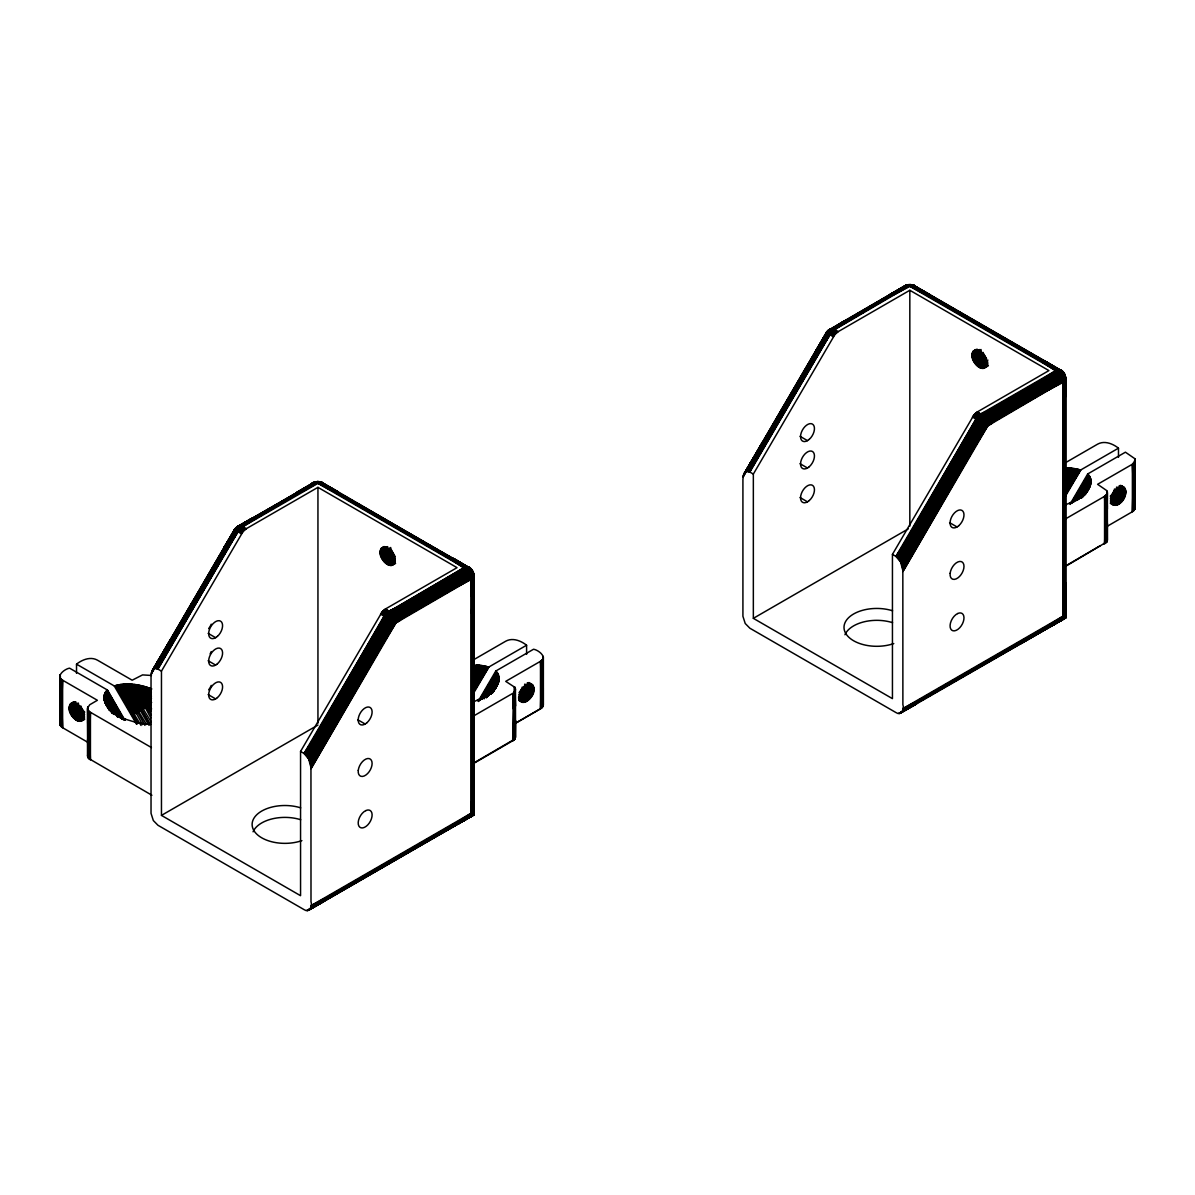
<?xml version="1.0" encoding="UTF-8"?>
<svg xmlns="http://www.w3.org/2000/svg" width="1195" height="1195" viewBox="0 0 1195 1195"><rect width="100%" height="100%" fill="white"/><g stroke="black" fill="none" stroke-linecap="round" stroke-linejoin="round"><path stroke-width="1.5" d="M87.907 742.364L61.931 727.307L59.855 724.633L60.392 721.705M124.937 720.212L107.326 689.963L69.579 668.169C64.993 668.752 55.104 676.161 62.618 680.209L97.392 700.285L89.744 704.751L87.564 708.023L87.564 756.166L88.624 758.437L151.899 795.243M59.855 724.633L59.855 706.992L60.079 722.273M87.683 756.749L87.683 739.107L87.847 750.998M87.564 708.62L87.892 757.331L87.683 740.915M87.683 707.44L88.206 757.899L87.907 741.512M235.056 530.087L238.791 525.815L236.744 526.98L235.445 530.057L235.281 528.459L237.805 526.248L242.884 526.666L317.945 483.333L322.038 482.481L471.711 569.552L473.817 575.273L473.414 812.988M443.226 831.795L473.086 814.527L473.474 574.586L473.041 571.882L470.352 568.686L471.935 569.955L471.801 571.897L471.174 571.15M473.175 576.946L472.279 571.15L466.827 569.97L450.037 558.872L318.677 482.959C300.468 485.275 323.143 478.448 323.486 484.304L323.053 483.691L324.308 484.363M309.191 760.095L390.81 620.041L455.728 582.219L470.023 575.094L471.607 575.363L473.504 577.051L473.713 593.571L473.817 814.915L458.581 823.714L473.788 814.9L473.489 594.169C470.382 588.911 479.658 571.554 468.47 572.046L466.468 567.386L464.721 567.281L386.269 613.125L304.038 753.447L308.713 759.049L310.954 767.548L310.999 901.732C312.761 906.154 309.161 913.279 304.038 909.604L157.979 825.282L153.333 820.547L151.033 813.332L151.033 676.31L151.855 671.5L234.877 528.937L239.612 529.49L243.078 531.506L246.364 528.668L317.945 487.351L457.043 567.655L385.462 608.972L382.176 611.81L300.557 751.431L300.557 895.697L161.459 815.393L161.459 671.127L243.078 531.506M474.281 763.067L513.969 740.034L514.911 687.364L505.724 681.359L540.498 661.283C548.012 657.235 538.123 649.826 533.538 649.243L495.791 671.037L478.179 701.286M473.026 763.426L514.911 738.973L514.881 719.017L514.911 738.973L513.969 740.034L513.969 692.488L515.553 689.694M514.911 734.91L515.209 719.599L515.224 738.405L514.911 687.364L515.433 706.14L515.224 690.859M515.209 723.438L540.498 708.829L543.038 706.29L543.262 656.384M543.262 689.873L543.038 706.29L543.038 703.347M827.732 332.583L827.074 331.702L828.225 330.298L905.183 285.62L910.336 284.455L914.489 285.62L907.558 284.739L888.497 295.613M1051.749 625.105L1064.969 617.457L1065.044 397.681C1063.699 393.797 1070.526 365.058 1055.887 370.584L980.811 413.918L977.54 416.756L895.921 556.377L900.597 561.979L902.837 570.478L902.882 704.662C904.645 709.098 901.045 716.223 895.921 712.534L749.862 628.212L745.217 623.491L742.917 616.276L742.917 479.255L743.738 474.445L826.761 331.881L831.496 332.434L834.961 334.436L838.248 331.612L909.828 290.28L1048.926 370.584L977.346 411.916L974.059 414.74L892.441 554.375L892.441 698.642L753.343 618.338L753.343 474.071L834.961 334.436M1063.445 399.235L1063.535 381.608L1064.566 375.887L1061.504 370.599L913.921 285.426L905.407 285.515L888.886 295.135L906.348 285.321L910.56 285.889L1041.92 361.816L1058.71 372.9L1064.162 374.095L1065.656 377.486L1065.596 396.516L1065.387 377.037L1063.595 372.481L1060.533 369.942L1062.684 372.735L1063.55 376.32L1062.773 381.25L1063.49 616.635L902.837 709.427L1064.058 616.964L1065.701 617.86L1065.298 614.349M1064.566 566.923L1106.794 541.918L1107.436 492.639M1107.317 524.934L1107.108 541.35L1107.108 538.407M1135.25 460.508L1132.382 464.228L1097.607 484.304L1107.108 490.861L1107.317 509.085L1107.108 493.804L1104.568 496.343L1066.045 518.585M1107.093 526.368L1133.069 511.326L1135.145 508.637L1134.608 505.724M1070.063 504.215L1087.674 473.982L1125.421 452.188L1134.921 458.746L1135.145 476.969L1134.921 461.688M59.855 691.143L60.079 674.727L60.392 725.768L60.079 706.394L60.079 725.216L59.855 708.799M466.02 566.878C471.98 565.952 474.803 574.078 472.249 578.664L472.174 814.019L310.834 907.244L460.553 821.353C462.838 817.246 473.429 817.096 473.788 813.795M460.747 820.636L472.667 814.303L473.25 576.453M472.757 576.408C474.221 570.941 469.59 565.474 464.004 567.655L389.66 611.452L384.775 609.405M514.447 707.858L513.969 692.488L513.372 740.512L514.492 686.826L514.492 739.511L514.447 718.479M542.709 691.039L542.306 707.395L542.306 659.849L542.724 706.857L543.038 690.456M976.659 412.35L981.543 414.381L1056.604 371.048C1063.206 368.762 1067.12 376.231 1064.133 381.608L1064.058 616.964L1062.833 616.276L902.867 708.62L917.835 700.688M1036.453 634.62L1065.671 617.845L1065.701 600.458L1065.716 617.86L898.745 713.49L1064.551 617.232L1065.133 379.398L1064.013 378.501L1061.907 378.023L1047.612 385.163L982.693 422.985L901.075 563.039M1134.593 493.968L1134.189 510.325L1134.638 460M60.84 694.668L61.318 679.298L61.318 726.829L60.811 678.775L60.407 694.116M60.407 709.964L60.811 726.321L61.931 679.776L61.931 727.307L61.378 711.025M88.236 742.08L88.624 758.437L89.147 711.413L89.744 759.437L89.147 711.413L88.206 710.353L87.907 725.664M109.387 710.009C105.085 704.691 100.963 695.46 107.326 689.963L124.34 720.331L106.654 690.635L122.443 719.315M325.847 898.52L310.954 906.497L471.607 813.705L471.637 579.142L472.757 573.884L471.353 570.657M541.738 692.114L541.186 708.396L541.186 660.85L541.798 707.903L514.701 723.677M1065.372 582.174L1065.522 617.77L1051.451 625.971M1103.568 543.8L1106.794 541.918L1106.376 494.909L1105.255 543.456L1105.255 495.91L1105.853 542.963L1106.794 494.371L1107.093 509.682M1105.808 511.326L1105.853 495.432L1106.376 542.455L1106.764 526.099M1133.622 495.044L1133.069 511.326L1133.069 463.779L1133.682 510.848L1134.921 458.746L1135.145 475.162M452.845 558.274L467.499 566.938L469.351 569.477L470.89 578.32L471.562 596.29M1044.729 361.204L1059.92 370.39L1061.832 374.125L1062.773 381.25L1063.819 381.847L1065.596 377.62L1063.953 373.826M1065.342 604.297L1065.372 599.278L1065.522 617.77L1049.882 626.852L1065.298 617.636L1065.372 394.111M87.683 723.259L87.892 706.857M1065.372 602.265L1065.596 584.564M1135.145 492.803L1134.921 509.219L1134.921 490.413L1134.638 504.021M60.079 677.67L59.855 692.951L59.855 675.309M515.224 735.463L515.433 720.182L515.433 737.823M543.142 696.551L543.262 688.066L543.262 705.707M1107.182 533.314L1107.317 523.126L1107.317 540.767M1134.921 506.277L1135.145 490.996L1135.145 508.637M60.362 675.982L60.079 709.382M514.911 738.973L515.209 703.75M1106.794 541.918L1107.093 525.516M533.911 689.515C533.075 676.758 517.54 689.231 519.257 697.118C520.661 709.128 535.166 696.999 533.911 689.515L524.635 684.152M1110.26 503.185C1119.82 511.953 1133.129 489.517 1120.761 485.454M88.236 726.231L88.624 710.905L88.669 726.784M472.921 571.479L471.413 570.03L467.648 569.417L391.766 613.304L388.181 617.621L378.412 637.234L308.176 758.048M315.271 481.884L297.002 492.191L313.299 482.675L318.931 482.197L450.769 558.573L464.721 568.118L390.377 611.989L388.898 611.407L384.013 616.142L304.725 753.896M541.798 707.903L542.724 659.311L543.038 674.622M1064.581 373.99L1059.532 372.347L983.649 416.248L980.064 420.565L970.295 440.178L900.059 560.978M833.826 335.959L826.253 332.658L826.985 331.732L744.082 473.698L746.292 471.592L749.19 471.726L818.605 352.615L831.496 332.434L834.767 329.596L910.814 285.127L1056.604 370.211L1043.354 379.577L982.26 414.934L980.781 414.351L975.897 419.087L896.608 556.825M471.562 613.393L472.189 595.812L470.89 578.32L471.666 573.376L470.397 569.029L468.082 566.803L470.71 571.315L470.606 576.946L393.827 621.579L381.041 613.319M1063.445 416.323L1064.073 398.742L1063.177 381.414C1065.402 377.187 1063.909 369.389 1058.023 369.733L911.979 285.411C913.398 283.708 918.253 288.309 914.623 287.129M513.297 724.723L512.685 740.96L513.372 692.966L513.925 708.381M1105.181 527.652L1104.568 543.889L1104.568 496.343L1105.181 511.804M62.006 695.669L62.618 680.209L62.618 727.755L62.006 711.518M972.924 416.263L985.711 424.524L1062.489 379.876L1062.788 375.185L1060.622 370.495L1045.341 361.308M460.852 819.875L470.949 813.332L471.562 801.457M1052.735 622.804L1062.833 616.276L1063.445 604.386M473.504 577.051C475.132 572.061 470.666 567.102 465.438 568.656L451.471 576.632M1065.133 379.398L1065.313 376.604L1060.353 374.976L1057.904 369.808M170.9 639.161L152.198 670.768L235.101 528.802L234.429 529.758L223.794 547.952L234.817 529.997L242.54 524.5M69.191 707.559C71.64 695.699 85.891 709.367 83.844 716.88C80.872 727.979 67.637 714.759 69.191 707.559L76.913 703.108M380.159 551.731C382.609 539.871 396.859 553.539 394.813 561.053C391.84 572.151 378.591 558.931 380.159 551.731L387.613 547.429M972.043 354.676C974.493 342.816 988.743 356.483 986.697 363.997C983.709 375.081 970.474 361.861 972.043 354.676L980.99 349.508M388.898 611.407L395.097 608.21M395.829 608.763C382.4 611.242 395.336 612.587 394.335 618.412L310.177 762.903L393.289 621.46L385.656 613.812L382.176 611.81M980.781 414.351L986.98 411.155M987.712 411.692C974.284 414.172 987.219 415.516 986.219 421.342L902.061 565.847L985.173 424.389L977.54 416.756L974.059 414.74M384.79 640.864L395.889 622.924L472.622 578.29L471.203 577.349L401.266 618.084L395.336 622.61L310.999 768.669L395.889 622.924L394.559 617.501M1064.506 381.22L1063.087 380.279L993.15 421.028L987.219 425.554L902.882 571.598L987.772 425.868L986.443 420.446M235.968 529.773L235.863 527.832L237.103 527.204L244.348 530.177M1065.387 379.98L1064.596 377.784L1061.504 377.097L1047.612 385.163M469.157 568.462L451.486 558.379L465.438 566.983L466.14 569.283L391.079 612.617L387.404 616.978L377.5 636.726L307.608 757.107M377.5 636.726L388.151 618.532L392.408 614.051L467.977 570.239M1043.369 361.308L1057.321 369.927L1058.023 372.213L982.962 415.546L979.288 419.908L969.384 439.655L899.491 560.037M969.384 439.655L980.034 421.462L984.292 416.995L1059.86 373.169M474.43 701.51L488.307 694.414L496.508 686.333L494.67 689.5C498.688 684.421 501.616 676.026 495.791 671.037M1089.481 487.396L1086.285 492.937C1090.423 487.799 1093.634 479.09 1087.674 473.982M235.415 528.713L151.332 673.233L157.023 663.867M835.589 333.749L829.33 331.015L827.298 331.657L745.725 471.876M471.428 569.716L473.788 575.034L473.519 573.197M1062.011 370.898L1061.055 370.226L1064.133 373.213L1065.059 376.47L1064.416 374.961L1060.129 374.05L1057.321 371.6L1043.354 379.577M87.564 755.569L87.892 754.389M321.978 482.362L317.989 482.003L256.103 518.331L242.197 527.1L238.477 531.013L234.429 529.758L236.894 527.966L243.705 530.819M455.728 582.219L469.62 574.168L473.414 575.527L472.622 578.29M746.292 471.592L827.702 331.642L844.551 320.753M836.888 332.539L829.733 329.506L827.971 331.956M477.477 700.33L478.956 699.687L478.478 701.48L480.42 699.015M1070.361 504.409L1070.839 502.617L1069.361 503.259L1081.341 496.508L1088.974 488.337M389.66 611.452L390.571 612.303L386.657 616.336L376.604 636.203L306.697 755.837M981.543 414.381L982.454 415.248L978.541 419.281L968.488 439.148L898.58 558.767M253.295 517.719L236.281 528.758L155.32 668.438L153.319 669.334M907.154 284.828L828.777 330.895L747.204 471.383M318.243 748.548L309.819 761.768L391.885 619.578M910.127 551.492L901.702 564.697L983.769 422.522M471.009 575.198L400.818 616.232L395.545 620.28L310.864 766.398M1062.893 378.143L992.701 419.161L987.428 423.224L902.748 569.343M454.429 560.007L334.645 490.921L319.394 482.66L315.794 482.481L237.446 528.085L155.32 668.438M845.836 320.663L828.718 331.807L747.846 471.383M466.827 566.699L470.023 575.094L394.962 618.427L389.331 613.483L383.446 610.481M1058.71 369.643L1061.907 378.023L986.846 421.357L981.214 416.428L975.329 413.425M384.103 609.913L393.588 615.709L390.81 620.041L381.593 612.542M975.986 412.858L985.472 418.653L982.693 422.985L973.477 415.487M325.951 897.759L310.984 905.691L470.949 813.332L470.949 579.59C475.939 574.317 465.975 562.277 470.725 569.522M1062.833 616.276L1063.177 381.414L993.254 421.925C986.577 430.036 985.009 417.772 979.019 416.069L974.672 414.053M470.023 575.094L470.352 574.078M1061.907 378.023L1062.236 377.022M234.743 529.146L315.674 481.809L323.576 483.348L320.977 482.944L321.47 483.512M898.7 290.4L888.154 296.166L907.558 284.739L914.489 285.62M827.956 330.492L826.283 332.673L830.898 333.166L834.379 335.183M271.399 509.488L242.152 526.293L237.267 531.416C235.385 529.773 239.568 526.368 241.435 526.009L317.497 481.675L320.335 481.869L322.277 483.557M827.747 330.776L830.674 328.759L833.318 328.939L909.38 284.619L913.921 285.426M385.656 613.812L391.079 617.471L394.036 621.878L310.7 765.233L320.484 749.818M977.54 416.756L982.962 420.401L985.92 424.808L902.569 568.178L912.368 552.762M816.095 351.151L827.612 332.031M315.764 481.854L235.863 527.832M826.253 332.658L826.761 331.881C825.446 332.927 832.064 327.415 829.688 329.178M1059.577 370.57L1062.489 372.242L1061.504 370.599M472.369 578.007L401.371 618.995C394.694 627.106 393.14 614.827 387.135 613.125L382.803 611.123M1064.252 380.936L987.772 425.868L976.673 443.808M155.962 668.438L157.307 668.782L238.104 529.28L240.807 526.726L256.103 518.331M837.561 332.046L832.915 328.909C831.287 329.79 827.224 332.718 829.151 334.361L833.303 330.059L910.306 284.709L913.309 285.321L930.068 294.732M818.605 352.615L830.57 331.463L847.987 321.261M328.013 729.846L308.952 759.572L325.354 728.323L313.837 746.024L307.907 757.57L314.733 746.546L308.444 758.541L389.734 618.95L393.021 614.857L468.082 571.524M919.896 532.791L900.836 562.501L917.237 531.267L905.72 548.968L899.79 560.5L906.617 549.476L900.328 561.471L981.618 421.895L984.904 417.802L1059.965 374.468M379.323 637.757L388.958 618.293M971.206 440.701L980.841 421.223M389.734 611.825L385.283 616.486L375.723 635.71L306.054 755.091M473.862 676.146L479.643 665.212L488.845 667.019L526.592 645.225L526.592 654.367M981.618 414.755L977.166 419.43L967.606 438.64L897.938 558.035M1065.746 479.09L1071.527 468.156L1080.728 469.964L1118.475 448.17L1118.475 457.312M384.626 615.903L374.886 635.217L305.397 754.448M976.509 418.833L966.77 438.147L897.281 557.378M473.429 688.036L485.155 666.003L474.176 684.347M1065.313 490.966L1077.039 468.933L1065.148 488.815M151.003 724.394L138.276 723.109L125.639 719.256L125.191 720.092L112.569 711.637L106.026 704.318M322.665 726.784L311.208 744.515L305.726 754.762L312.059 745.008L306.383 755.449L324.442 727.815M914.548 529.729L903.091 547.459L897.609 557.692L903.943 547.952L898.267 558.394L916.326 530.744M172.424 640.042L155.649 668.423L173.006 640.386M161.818 658.266L156.291 668.483L237.148 530.968M764.307 442.986L747.532 471.368L764.89 443.33M753.701 461.21L748.175 471.428L829.031 333.898M157.307 668.782L163.058 658.983L156.963 668.662L162.4 658.609L156.635 668.558M749.19 471.726L754.941 461.927L748.847 471.592L754.284 461.539L748.518 471.487M316.541 747.577L309.415 760.647L328.864 730.324M473.788 673.173L478.164 665.137L479.643 665.212L474.176 674.294M908.424 550.507L901.299 563.577L920.747 533.269M1065.671 476.103L1070.048 468.067L1071.527 468.156L1065.148 478.747M474.027 683.659L483.841 665.735L474.086 681.553M1065.014 488.217L1075.724 468.679L1064.999 486.066M307.01 756.241L312.941 745.516M898.894 559.17L904.824 548.445M221.075 554.465L224.481 548.326M483.766 698.119L497.568 673.158L482.093 699.209M1075.649 501.063L1089.452 476.103L1074.888 500.615M213.875 566.535L235.191 529.146M236.027 527.936L223.749 547.937M487.709 696.386L498.927 676.355L486.35 697.641M806.61 367.94L827.074 332.076M1080.459 497.792L1090.811 479.285L1079.13 499.047M482.033 699.135L497.045 672.427L480.226 700.165L496.463 671.724L479.494 700.106M1073.917 502.064L1088.929 475.356L1072.109 503.095L1088.346 474.654L1071.377 503.035M474.027 669.768L476.671 665.092L478.164 665.137L474.295 671.351M473.489 681.464L482.481 665.525L473.623 679.432M474.251 690.381L487.665 666.646L474.086 688.201M486.29 697.447L498.39 674.712L484.05 698.119M1065.029 474.251L1068.554 468.022L1070.048 468.067L1065.208 475.849M1065.372 484.393L1074.365 468.455L1065.507 482.362M1065.238 494.909L1079.548 469.575L1064.999 492.684M1079.055 498.823L1090.572 478.463L1077.591 500.048M181.715 621.012L192.096 602.668M486.499 697.596L488.307 694.414M491.07 693.966L499.077 679.85L490.861 693.847M773.598 423.956L783.98 405.613M1083.85 495.342L1090.96 482.78L1082.745 496.776M154.708 668.558L235.146 530.192L239.015 530.236L242.495 532.238M319.05 748.996L310.461 764.068L319.797 749.429M491.772 693.04L493.475 690.038L491.698 693.01M746.591 471.487L763.799 442.688M910.934 551.941L902.345 567.013L911.68 552.359M1083.656 495.985L1085.359 492.967L1083.581 495.94M490.891 693.444L499.151 678.954L490.622 693.294M745.456 472.055L762.574 441.956M1082.775 496.388L1091.035 481.884L1081.55 497.822M473.489 782.232L473.086 814.527L460.553 821.353M1077.532 499.868L1090.273 477.641L1076.889 499.495M1065.372 585.162L1064.969 617.457L1052.436 624.283M153.065 669.573L170.691 639.026M161.459 671.127L157.65 668.946L238.328 530.356M490.219 693.578L499.151 678.073L488.8 695.61M744.948 472.503L762.783 442.09M753.343 474.071L749.534 471.876L829.793 334.137M1081.221 498.076L1091.035 481.002L1080.848 497.852M1082.67 496.971L1084.448 493.879L1082.565 496.926M308.713 759.049L315.644 747.069M492.31 693.175L498.718 681.673L492.235 692.532M493.55 691.322L498.046 683.525L493.505 691.532L497.598 684.466M900.597 561.979L907.528 549.999M1085.165 493.998L1090.602 484.602L1085.045 493.923M1085.075 494.596L1090.303 485.529L1084.985 494.551L1087.734 490.204M160.085 657.235L151.556 672.337L171.916 639.758M227.125 543.77L228.887 540.723M230.65 537.69L232.413 534.643M473.758 688.111L486.44 666.302M493.236 691.785L495.85 687.274L493.191 691.756M751.969 460.18L743.738 474.445L763.037 442.24M752.372 460.389L743.215 476.178L746.053 471.487M817.246 349.747L821.652 342.143L816.036 351.076M823.415 339.096L825.177 336.064L823.31 339.036M1065.641 491.04L1078.323 469.232M1085.12 494.715L1088.391 489.278L1086.539 492.43M151.167 674.204L153.796 669.678M156.425 665.167L160.802 657.623L158.905 660.745M157.994 669.125L237.91 531.192M473.832 677.789L481.077 665.346M473.997 692.488L488.845 667.019L473.534 692.024M483.99 697.985L498.016 673.92M489.86 693.025L499.077 677.207M492.355 692.054L498.942 680.762M743.051 477.149L750.057 465.079M749.877 472.055L829.853 334.764L833.333 336.766M1065.716 480.719L1072.961 468.291M1064.954 497.015L1080.728 469.964L1065.417 494.969M1076.8 499.316L1089.9 476.865M1080.818 497.538L1090.96 480.136M1085.179 493.371L1090.826 483.691M378.412 637.234L389.734 618.95M310.954 767.548L321.111 750.176M492.415 692.846L495.118 688.201M745.202 472.264L752.178 460.314L743.439 475.266L752.76 460.658M970.295 440.178L981.618 421.895M902.837 570.478L912.995 553.106M1065.148 471.218L1067.015 468.022L1068.554 468.022L1065.641 472.548M1085.209 494.237L1089.93 486.47M153.841 668.931L171.154 639.31M157.65 668.946L237.969 531.82L241.45 533.836M749.534 471.876L829.853 334.764M1081.594 497.971L1083.462 494.775M374.08 634.754L385.283 616.486M386.657 616.336L363.459 652.963M492.22 693.115L498.42 682.599M965.963 437.684L977.166 419.43M978.541 419.281L955.343 455.907M154.409 668.647L160.877 657.713M492.459 692.308L494.342 689.127M151.855 671.5L160.249 657.325M223.928 548.027L235.744 529.609M155.006 668.483L161.31 657.967M826.641 332.852L815.812 350.957L826.582 332.344M746.89 471.413L753.194 460.911M235.744 528.19L238.328 526.607L245.005 529.609M828.15 331.254L842.983 321.634M228.708 540.618L224.152 548.146L235.281 529.564L234.429 529.758M230.515 537.616L232.338 534.598M302.006 491.817L319.334 481.973L322.605 482.675M747.951 468.365L749.848 465.243M224.555 548.415L236.281 529.729M307.309 756.659L313.837 746.024M816.439 351.345L828.165 332.658M899.193 559.604L905.72 548.968M224.974 548.669L236.909 529.878M816.857 351.599L828.792 332.822M225.482 548.968L236.625 531.058M384.163 640.52L395.336 622.61L394.335 621.027M817.365 351.898L828.508 333.988M976.046 443.45L987.219 425.554L986.219 423.956M226.079 549.297L237.267 531.416M817.963 352.241L829.151 334.361M304.381 753.657L321.828 726.306M896.265 556.586L913.697 529.236M226.736 549.685L237.969 531.82M383.476 640.117L395.739 621.191L401.087 617.173L415.173 610.062M975.359 443.061L987.623 424.12L992.97 420.102L1007.056 412.992M487.575 696.551L489.457 693.578M382.729 639.698L394.843 621.699M974.597 442.628L986.726 424.643M484.065 698.866L485.857 696.043M311.208 744.515L305.054 754.15L310.401 744.052L304.038 753.447L300.557 751.431M381.922 639.25L393.289 621.46M903.091 547.459L896.937 557.094L902.285 546.996L895.921 556.377L892.441 554.375M973.805 442.18L985.173 424.389M381.085 638.757L392.498 621.012L414.994 609.136M473.758 669.603L476.671 665.092L473.579 665.122M972.969 441.702L984.381 423.941L1006.877 412.081M364.266 653.426L387.404 616.978M956.149 456.37L979.288 419.908M365.117 653.919L388.181 617.621M957.001 456.863L980.064 420.565M334.645 490.921L320.096 482.481L322.59 483.153M238.193 526.084L252.668 517.808M830.525 328.969L831.287 328.655M239.12 526.069L240.061 525.71M831.003 328.998L831.944 328.655M239.657 526.188L253.952 517.719M831.541 329.133L832.616 328.745M391.153 618.89L389.928 619.548M983.037 421.835L981.812 422.477M906.124 286.307C910.082 283.349 901.911 286.501 904.615 287.562M452.188 577.26L466.02 568.028L471.711 569.552M1044.072 380.204L1057.904 370.958M473.235 577.065L473.384 572.793L467.469 570.717L466.379 568.715M235.191 528.773L236.685 527.234M827.074 331.702L829.464 330.178L836.231 333.121M236.341 527.682L251.114 518.69M394.843 620.489L394.962 618.427L400.086 614.335M986.726 423.433L986.846 421.357L991.97 417.279M904.899 286.725L903.778 287.353M907.289 285.202L903.48 287.293L904.451 286.666M338.185 491.787L321.425 482.377L317.556 481.525L296.614 492.669M911.86 285.007L908.469 284.634L891.082 294.149M314.464 482.377L236.52 527.294L277.285 504.2M395.291 619.354L400.489 615.276M987.175 422.298L992.373 418.22M311.925 483.811L315.062 482.855L312.776 482.974M401.371 618.995L395.889 622.924L393.23 620.937M993.254 421.925L987.772 425.868L985.098 423.866M473.623 575.915L472.757 573.884L469.501 573.017L394.096 616.59L393.035 615.485M1065.596 582.772L1065.701 601.07L1065.671 377.978L1061.384 375.962L985.98 419.535L984.919 418.429M454.16 579.53L467.469 570.717M1046.043 382.475L1059.353 373.662M313.299 483.124L314.912 482.183M453.532 578.724L466.827 569.97M1045.416 381.653L1058.71 372.9M311.596 484.363L312.567 483.721M452.875 577.962L466.14 569.283L467.648 569.417M1044.759 380.891L1058.023 372.213L1059.532 372.347M313.762 483.198L314.569 482.675M1042.623 379.024L1055.887 370.584C1058.322 368.687 1065.089 372.302 1062.684 372.93L1062.609 372.452M926.528 293.85L911.277 285.605L907.677 285.411L833.318 328.939L863.283 312.433M241.599 526.293L254.654 517.823M443.315 831.69L449.664 827.791M1035.199 634.62L1039.964 631.707M1043.145 629.75L1046.312 627.808M245.677 522.588L250.367 519.735M831.287 329.357L834.424 327.445M839.129 324.577L907.11 284.993M427.392 841.31L440.133 833.617M1019.275 644.254L1032.017 636.562M236.535 527.697L250.711 519.168M828.225 330.612L905.735 285.426L910.097 285.142M443.016 832.556L473.832 814.93L457.999 823.908L473.788 814.9L473.817 797.528L473.832 814.93L308.683 910.246M1064.894 566.37L1100.341 545.667M1065.701 600.458L1065.701 617.86L1049.255 626.942L1065.522 617.77L1065.596 599.86M459.567 823.026L473.638 814.826L473.713 796.931L473.788 814.9L307.518 910.545L324.667 900.91M917.73 701.465L902.718 710.188L917.536 702.167M280.452 502.363L310.058 485.245M325.652 899.237L310.655 907.946L325.399 899.88M1034.9 635.501L1064.7 618.383M76.525 673.293L76.525 664.151C82.201 659.67 90.506 656.309 97.392 660.133L132.167 680.209L142.549 674.906L151.436 675.459M70.654 703.616L73.746 701.823M70.236 704.079L73.328 702.302M69.878 704.632L74.523 701.958M69.594 705.274L75.778 701.704M69.385 705.976L75.569 702.406M69.25 706.738L75.434 703.168M69.205 708.441L78.482 703.078M69.31 709.352L78.586 703.989M69.489 710.278L78.75 704.93M69.728 711.234L79.004 705.886M70.057 712.205L80.872 705.961M70.445 713.161L81.26 706.917M70.893 714.117L81.708 707.873M71.401 715.043L82.231 708.799M71.969 715.939L82.799 709.696M72.596 716.791L83.411 710.547M73.253 717.597L84.068 711.354M73.941 718.344L84.755 712.101M74.658 719.017L83.934 713.669M75.404 719.629L84.666 714.266M76.151 720.152L83.874 715.685M76.898 720.585L84.636 716.119M77.66 720.929L83.844 717.358M78.392 721.183L84.576 717.612M79.109 721.332L83.755 718.658M79.811 721.392L84.442 718.703M80.468 721.347L84.173 719.42M81.648 720.958L84.74 719.181M381.205 548.251L384.178 546.533M380.846 548.804L383.834 547.086M380.563 549.446L385.029 546.862M380.354 550.148L386.314 546.698M380.219 550.91L387.673 546.608M380.174 552.613L387.628 548.311M380.279 553.524L390.705 547.504M380.443 554.465L390.885 548.43M380.697 555.421L391.123 549.386L394.649 555.75L384.207 561.769M381.026 556.377L391.452 550.357M381.414 557.348L391.84 551.313M381.862 558.289L392.289 552.269M382.37 559.215L392.811 553.195M382.938 560.111L393.379 554.092M383.55 560.963L393.991 554.943M384.909 562.516L395.336 556.497M385.627 563.189L394.574 558.035M386.358 563.801L395.306 558.633M387.12 564.324L394.574 560.022M387.867 564.757L395.321 560.455M388.629 565.101L394.589 561.665M389.361 565.355L395.321 561.904M390.078 565.504L394.559 562.92M390.78 565.564L395.246 562.979M391.437 565.519L394.41 563.801M392.05 565.369L395.59 563.413M862.566 311.432L865.733 309.595M393.588 615.709L469.336 572.046M161.459 815.393L317.945 725.051M973.089 351.196L976.061 349.463M972.73 351.748L977.196 349.164M972.446 352.376L976.912 349.791M972.237 353.078L978.197 349.642M972.103 353.854L979.556 349.552M972.058 355.542L981.005 350.389M972.162 356.454L981.095 351.3M972.327 357.395L981.274 352.226M972.581 358.351L983.007 352.331M972.894 359.322L983.336 353.287L986.532 358.679L976.091 364.714M973.298 360.278L983.724 354.258M973.746 361.234L984.172 355.199M974.254 362.16L984.695 356.14M974.821 363.056L985.263 357.036M975.434 363.907L985.875 357.888M976.793 365.461L985.726 360.292M977.51 366.133L987.936 360.113M978.242 366.731L987.189 361.577M979.004 367.253L987.936 362.1M474.116 659.461L505.724 641.207C512.61 637.383 520.915 640.744 526.592 645.225M979.751 367.687L987.204 363.385M980.512 368.045L987.951 363.728M981.244 368.284L987.204 364.848M981.961 368.448L987.921 364.998M982.663 368.493L987.13 365.909M983.321 368.448L986.293 366.731M983.933 368.314L988.399 365.73M985.472 418.653L1061.22 374.991M474.161 715.656L512.685 693.414L513.297 708.874M753.343 618.338L908.215 528.922M1066 462.405L1097.607 444.152C1104.494 440.328 1112.799 443.689 1118.475 448.17M323.412 900.97L328.207 898.192M331.403 896.355L355.393 882.507M358.59 880.655L369.778 874.202M372.974 872.35L376.171 870.498M379.368 868.66L384.163 865.882M387.359 864.045L398.562 857.577M401.759 855.739L440.133 833.587M459.97 822.548L308.131 910.441L323.681 901.598M915.295 703.9L1052.183 624.925M914.354 704.826L899.402 713.475L916.55 703.855M1021.008 643.657L1035.467 635.307M240.882 525.666L235.699 528.608M828.419 330.642L846.538 320.753M1050.465 626.643L1065.716 617.86L900.014 713.385L915.564 704.527M450.739 576.095L466.02 568.028M401.266 618.084L395.291 621.221M993.15 421.028L987.175 424.15M456.714 823.997L469.023 817.171M322.471 901.896L306.861 910.545L321.813 901.881L317.123 904.451M1050.136 626.09L1065.298 617.636L1065.044 602.833M902.27 711.503L916.953 703.377M299.855 491.22L316.645 482.257M891.739 294.149L908.529 285.202M905.885 709.113L912.129 705.677M296.27 493.236L302.305 489.935M464.885 819.068L469.321 816.648M1053.811 623.611L1056.768 621.997M316.66 481.645L313.852 482.481M300.557 491.324L317.601 482.332M892.426 294.254L909.485 285.276M910.814 285.127L915.206 286.322L930.472 295.21L919.358 289.056M301.26 491.518L317.213 482.959L333.196 491.429M893.143 294.463L909.096 285.889L925.079 294.358M893.875 294.762L911.74 285.426M1052.631 623.581L1064.551 617.232L1064.073 603.908M313.165 482.765L313.956 482.347M457.013 586.864L470.949 579.59M1048.896 389.809L1062.833 382.519M456.908 585.968L470.92 578.738M1048.792 388.913L1062.803 381.683M456.714 585.042L470.8 577.857M1048.598 387.987L1062.684 380.787M456.46 584.101L470.606 576.946M1048.344 387.046L1062.489 379.876M456.132 583.16L470.352 576.02L472.369 576.797L473.175 577.603L473.489 594.169M1048.015 386.09L1062.236 378.949L1064.252 379.726L1065.059 380.548L1065.372 397.098L1065.298 376.231M315.121 482.377L316.137 481.929M907.005 285.321L908.021 284.873M390.377 611.989L396.546 609.375M982.26 414.934L988.429 412.32M397.233 610.077L389.973 612.871M989.116 413.022L981.857 415.815M238.641 526.024L239.403 525.725M397.905 610.839L390.78 613.438M989.789 413.784L982.663 416.383M1069.361 503.259L1064.745 504.992M323.322 483.392L323.964 483.811L322.426 482.616M915.37 287.233L915.848 286.755M398.518 611.661L391.557 614.081M990.401 414.59L983.44 417.01M315.405 482.257L317.168 481.719M470.561 816.304L471.726 815.916M76.525 664.151L114.272 685.945C126.58 682.091 140.039 684.376 151.825 688.977M983.56 423.478L984.456 423.209M391.676 620.534L392.572 620.265M905.048 285.695L907.453 286.068M1061.205 619.578L1062.445 619.249M908.155 284.873L910.978 285.022M913.353 286.456L912.368 285.396L915.46 286.277L912.711 285.082M315.674 481.809L319.976 482.063M472.847 576.513L472.518 572.166M976.957 417.488L977.749 417.413M385.074 614.559L385.865 614.469M1058.262 371.645L1062.878 372.198L1064.924 374.886M912.009 285.904L913.697 285.934M1065.462 468.067L1067.015 468.022M832.093 329.342L834.08 330.029M240.21 526.412L245.677 529.101M1062.489 371.615L1046.91 362.19M908.469 284.634L912.651 285.321L927.888 293.746L1060.742 370.719M316.585 481.69L320.783 482.377L336.004 490.816M317.063 481.555L318.945 481.6M323.113 482.974L320.484 482.451M468.769 567.207L466.14 566.803L320.096 482.481M908.379 285.605L910.082 285.859M316.496 482.66L318.199 482.929M1057.5 370.36L1041.92 361.816M465.617 567.431L450.037 558.872M319.349 481.615L470.412 568.312M318.931 482.197L319.857 482.481M318.064 481.6L319.095 482.078M1058.352 370.316L1042.652 361.517M466.468 567.386L450.769 558.573M124.16 718.613L125.639 719.256M1062.295 371.242L912.532 285.097M453.458 558.364L468.171 567.042M1123.853 487.246C1115.592 484.707 1107.168 498.942 1113.352 504.977M925.811 294.06L910.426 285.456M333.928 491.115L318.542 482.511M911.979 285.411L927.23 293.746M921.226 290.534L924.422 292.282M927.619 294.03L930.8 295.762L912.965 285.067M326.16 485.857L332.539 489.338M335.735 491.085L338.917 492.833L320.648 482.153M325.891 485.245L338.588 492.265L321.082 482.123M470.949 813.332L472.667 814.303L472.189 800.964M921.539 533.717L922.301 534.15M329.656 730.787L330.417 731.206M1060.772 370.779L1044.072 361.204L1058.023 369.733M909.828 286.262L1055.887 370.584M1121.254 485.842L1124.346 487.62M1120.133 485.424L1124.764 488.098M1120.477 485.977L1125.122 488.65M1119.222 485.708L1125.406 489.278M1119.431 486.41L1125.615 489.98M1119.566 487.187L1125.75 490.757M1118.087 487.112L1125.809 491.578M1116.518 487.097L1125.795 492.445M1116.414 488.008L1125.69 493.356M1116.249 488.949L1125.511 494.297M1114.457 489.009L1125.272 495.253M1114.128 489.965L1124.943 496.224M834.767 329.596L838.248 331.612M977.346 411.916L980.811 413.918M1113.74 490.936L1124.555 497.18M1113.292 491.892L1124.107 498.136M1112.769 492.818L1123.599 499.062M1112.201 493.714L1123.031 499.958M1111.589 494.566L1122.404 500.81M1110.932 495.372L1121.746 501.616M1110.245 496.104L1121.059 502.363M972.416 417.07L975.897 419.087M976.659 419.52L977.45 419.983M1111.066 497.673L1120.342 503.035M1110.334 498.285L1119.595 503.633M1111.126 499.704L1118.849 504.156M1110.364 500.137L1118.102 504.589M1111.156 501.377L1117.34 504.947M1110.424 501.616L1116.608 505.186M1111.245 502.662L1115.891 505.351M1110.558 502.722L1115.189 505.395M1111.44 503.573L1114.532 505.351M800.053 436.324L807.506 440.626M949.577 522.648L957.031 526.95M800.053 463.705L807.506 468.007M800.053 497.538L807.506 501.84M342.128 494.67L353.332 501.138M356.528 502.99L402.939 529.788M406.151 531.641L423.747 541.798M426.959 543.65L438.162 550.118M441.358 551.97L468.888 567.849L455.429 559.723M317.945 483.333L464.004 567.655M528.877 682.524L532.462 684.69M529.788 683.376L532.88 685.153M528.593 683.032L533.239 685.706M527.339 682.778L533.523 686.348M527.548 683.48L533.732 687.05M527.682 684.242L533.866 687.812M526.203 684.182L533.926 688.649M524.53 685.064L533.807 690.426M524.366 686.005L533.642 691.367M524.112 686.961L533.388 692.323M522.245 687.035L533.06 693.279M242.884 526.666L246.364 528.668M385.462 608.972L388.928 610.989M521.856 687.991L532.671 694.25M521.408 688.947L532.223 695.191M520.886 689.873L531.715 696.117M520.318 690.77L531.148 697.014M519.706 691.621L530.535 697.865M519.048 692.428L529.863 698.672M238.477 531.013L241.958 533.015M519.9 694.071L529.176 699.419M384.775 616.575L385.567 617.038M380.533 614.14L384.013 616.142M519.183 694.743L528.459 700.091M519.989 696.237L527.712 700.703M519.242 696.76L526.965 701.226M518.481 697.193L526.218 701.659M519.272 698.433L525.456 702.003M518.54 698.687L524.724 702.257M519.362 699.732L524.007 702.406M518.675 699.792L523.305 702.466M519.556 700.629L522.648 702.421M518.944 700.494L522.036 702.272M208.169 633.38L215.623 637.682M357.693 719.719L365.147 724.021M208.169 660.76L215.623 665.062M208.169 694.594L215.623 698.896M151.421 747.547L89.744 711.891L88.669 742.633L89.147 758.959L90.432 712.339L90.432 759.871L89.819 743.634M333.33 490.069L336.258 491.772M455.026 559.245L470.606 568.686M1047.642 363.22L1056.559 368.643M913.533 285.276L914.474 286.083M1060.129 374.05L1061.384 375.962M468.246 571.12L469.501 573.017M470.412 568.222L471.308 569.283M915.206 286.322L916.177 287.293M150.779 690.77L148.748 687.812L151.377 692.488M986.219 421.342L986.756 422.134M394.335 618.412L394.873 619.204M151.093 698.97L142.384 685.915L150.914 701.077M1057.321 371.6L1056.619 370.465M465.438 568.656L464.736 567.535M117.782 716.866L116.02 714.177L117.528 717.015M150.958 693.1L147.179 687.289L151.257 694.922M151.631 702.555L140.771 685.542L151.197 704.916L139.158 685.198L151.586 708.904M151.078 721.855L127.984 684.003L149.733 724.738M146.477 724.484L122.039 684.272L144.953 725.365M151.436 696.252L145.596 686.796L151.481 698.358M122.383 719.405L105.548 692.084L119.724 716.821M141.055 725.484L116.677 685.228L137.559 723.378M111.538 710.756L113.465 713.923M151.362 715.357L132.69 684.257L150.764 717.807M117.05 716.403L104.189 695.281L114.75 713.654M108.775 708.052L110.702 711.219M120.456 718.285L105.1 692.846L118.783 717.119M112.39 712.683L104.04 698.776L111.24 711.264M137.574 712.698L120.635 684.451L142.534 724.633M114.391 713.415L104.04 696.132L113.988 713.639M112.39 712.937L110.552 709.86L112.285 712.982M107.998 707.126L109.82 710.203M117.782 715.671L104.727 693.638L117.17 716.029M110.836 710.92L104.174 699.672L111.15 711.832M143.998 686.333L151.272 698.687M113.958 713.953L103.965 696.999L113.615 714.147M108.73 708.65L105.07 702.451L109.253 709.815M109.88 709.949L104.398 700.599L109.791 710.009M137.53 684.899L149.748 705.737L135.916 684.645L151.033 711.339M131.106 684.137L145.237 708.321L129.538 684.048L143.699 709.188M109.641 708.964L112.255 713.445M105.518 703.392L109.268 709.8M1060.533 375.305L1061.504 377.097M468.649 572.375L469.62 574.168M150.465 724.319L126.446 684.003L140.622 710.95L123.473 684.137L139.098 711.832M124.952 684.048L148.912 725.201M137.769 723.154L115.452 685.571L137.081 723.976M114.272 685.945L136.529 724.155M106.071 691.352L122.413 719.36M104.428 694.444L117.11 716.208M103.965 697.88L112.36 712.295M104.697 701.525L109.88 710.711M119.276 684.66L136.081 713.564L117.961 684.929L134.602 714.401M112.569 711.637L114.257 714.58M1064.357 373.632L1064.805 374.423M471.92 569.895L472.608 571.643M146.761 707.44L134.303 684.436L150.794 711.473M1065.163 375.693L1065.507 378.86M473.056 572.45L473.504 574.108M1065.148 375.26L1065.671 377.978L1065.537 377.022M1135.145 459.328L1135.25 508.054M1107.317 491.444L1107.436 540.17M515.433 688.514L515.553 737.24M473.638 573.66L473.803 575.437M1064.939 375.394L1065.059 376.47M1132.994 479.688L1132.382 464.228L1132.382 511.774L1133.682 463.302L1134.16 478.672M541.111 676.743L540.498 661.283L540.498 708.829L541.798 660.372L542.276 675.743M1065.656 377.486L1065.686 378.382M1064.133 381.608L1064.611 398.219M472.249 578.664L472.727 595.289M514.492 691.98L514.881 707.306M1064.64 381.085L1065.044 397.681M472.757 578.156L473.16 594.737M473.16 799.888L473.384 812.854M543.038 658.744L543.262 674.025M1107.182 496.328L1107.317 507.278M543.142 663.106L543.262 672.217M1065.596 394.709L1065.596 601.668M909.828 290.28L909.828 526.129M543.366 656.981L543.366 705.11M514.447 702.63L514.447 723.707M317.945 487.351L317.945 723.199M59.75 675.907L59.75 724.036M893.77 643.567A32.788 18.926 0 0 1 844.014 627.778A32.788 18.926 0 0 1 892.575 610.779M844.955 634.739A32.788 18.926 0 0 1 892.575 622.67M301.887 840.623A32.788 18.926 0 0 1 252.13 824.834A32.788 18.926 0 0 1 300.692 807.85M253.071 831.81A32.788 18.926 0 0 1 300.692 819.725M211.216 685.377A9.844 5.676 -60 0 1 208.662 689.799M211.216 651.544A9.844 5.676 -60 0 1 210.111 653.859M211.216 624.163A9.844 5.676 -60 0 1 208.662 628.585M358.261 770.372L358.246 772.478A9.844 5.676 -60 0 0 364.221 775.973L366.028 774.928A9.844 5.676 -60 0 0 372.108 763.486A9.844 5.676 -60 0 0 366.088 758.974L364.266 760.02A9.844 5.676 -60 0 0 358.261 770.372M950.144 573.316L950.13 575.422A9.844 5.676 -60 0 0 956.105 578.918L957.912 577.872A9.844 5.676 -60 0 0 963.992 566.43A9.844 5.676 -60 0 0 957.972 561.919L956.149 562.95A9.844 5.676 -60 0 0 950.144 573.316M492.564 690.949L490.786 694.041L492.564 690.949M365.76 810.613L363.952 811.749A9.844 5.676 -60 0 0 358.216 822.25L358.291 824.311A9.844 5.676 -60 0 0 364.535 827.328L366.342 826.193A9.844 5.676 -60 0 0 372.108 814.617A9.844 5.676 -60 0 0 365.76 810.613M957.643 613.543L955.836 614.678A9.844 5.676 -60 0 0 950.1 625.194L950.174 627.241A9.844 5.676 -60 0 0 956.418 630.258L958.226 629.123A9.844 5.676 -60 0 0 963.977 617.546A9.844 5.676 -60 0 0 957.643 613.543M1064.85 375.917L1064.401 375.096L1064.85 375.917M958.838 525.636A9.844 5.676 -60 0 0 961.945 510.399A9.844 5.676 -60 0 0 950.309 520.721A9.844 5.676 -60 0 0 958.838 525.636M809.299 466.692A9.844 5.676 -60 0 0 812.421 451.456A9.844 5.676 -60 0 0 800.784 461.778A9.844 5.676 -60 0 0 809.299 466.692M809.299 500.526A9.844 5.676 -60 0 0 812.421 485.289A9.844 5.676 -60 0 0 800.784 495.611A9.844 5.676 -60 0 0 809.299 500.526M809.299 439.312A9.844 5.676 -60 0 0 812.421 424.076A9.844 5.676 -60 0 0 800.784 434.397A9.844 5.676 -60 0 0 809.299 439.312M366.955 722.706A9.844 5.676 -60 0 0 370.077 707.455A9.844 5.676 -60 0 0 358.425 717.777A9.844 5.676 -60 0 0 366.955 722.706M217.43 663.763A9.844 5.676 -60 0 0 220.537 648.512A9.844 5.676 -60 0 0 208.901 658.833A9.844 5.676 -60 0 0 217.43 663.763M217.43 697.596A9.844 5.676 -60 0 0 220.537 682.345A9.844 5.676 -60 0 0 208.901 692.667A9.844 5.676 -60 0 0 217.43 697.596M217.43 636.367A9.844 5.676 -60 0 0 220.537 621.131A9.844 5.676 -60 0 0 208.901 631.453A9.844 5.676 -60 0 0 217.43 636.367"/></g></svg>
